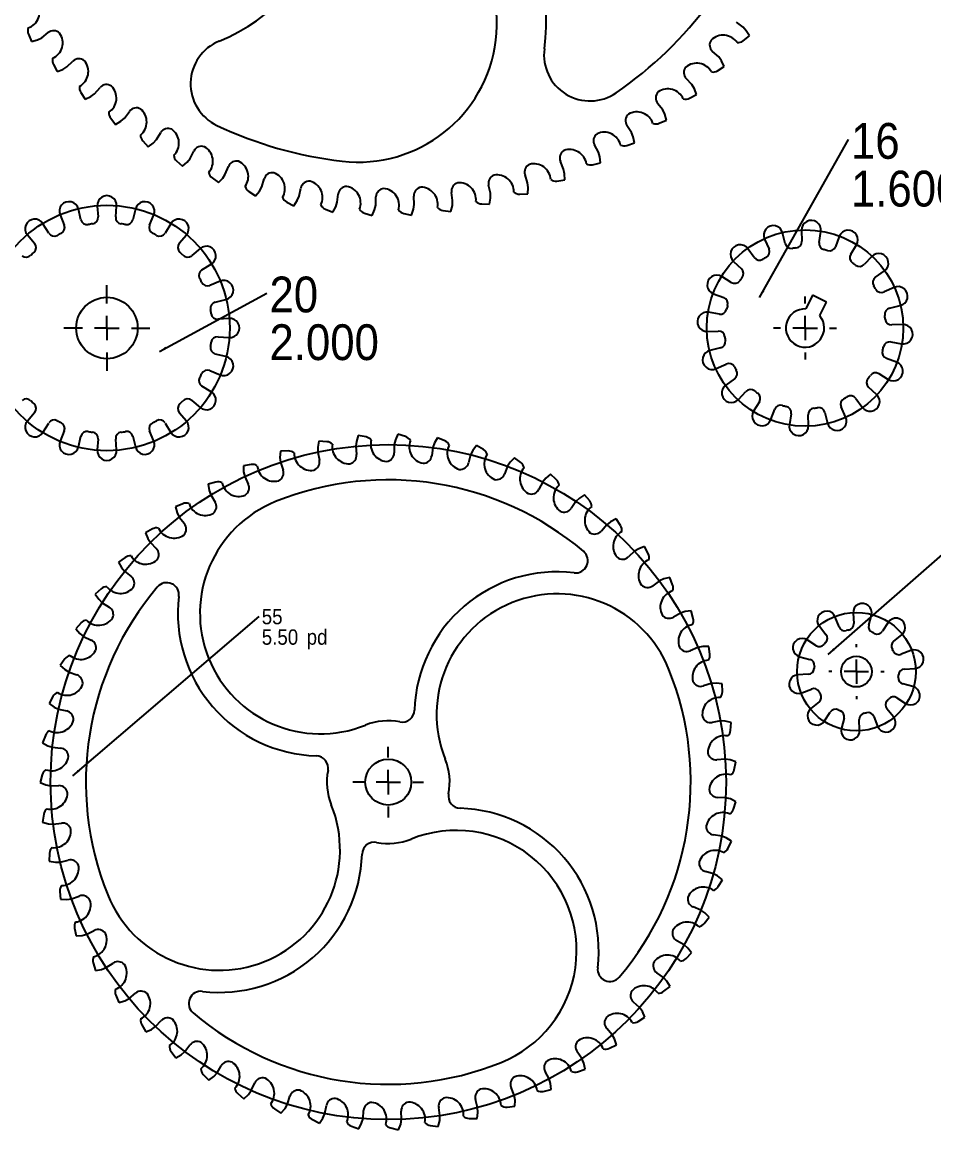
# Model space of a CAD drawing. Extents: x 5.6 to 41.9, y 2.5 to 31.5.
# Drawn here: x 15.82 to 23.24, y 13.52 to 22.54 of the extents above; entities that cross this region are included whole.
import ezdxf

# ---------------------------------------------------------------- set-up
doc = ezdxf.new("R2010")
doc.units = 0
doc.header["$MEASUREMENT"] = 0
doc.layers.get('0').update_dxf_attribs({"linetype": 'CONTINUOUS'})
doc.styles.add('SLDTEXTSTYLE0', font='GOTHIC.TTF', dxfattribs={"width": 0.913})
doc.styles.get("Standard").update_dxf_attribs({"font": 'GOTHIC.TTF'})
doc.dimstyles.new('SLDDIMSTYLE2', dxfattribs={"dimtxt": 0.1875, "dimasz": 0.0625, "dimexe": 0, "dimexo": 0.0625, "dimgap": 0.046875, "dimtad": 0, "dimtih": 1, "dimtoh": 1, "dimdec": 0, "dimzin": 0, "dimtxsty": 'STANDARD', "dimblk1": 'DOT', "dimblk2": 'DOT', "dimsah": 1, "dimcen": 0.09, "dimazin": 3, "dimtfac": 1, "dimtdec": 0, "dimtofl": 0, "dimtmove": 0, "dimatfit": 3, "dimtolj": 1, "dimtzin": 0})

# ---------------------------------------------------------------- blocks, each defined once
blk = doc.blocks.new('NOTE3')
at = {"color": 7, "linetype": 'CONTINUOUS'}
blk.add_line((0, 0), (0, 0), dxfattribs=at)
at = {"color": 7, "char_height": 0.125, "attachment_point": 1, "style": 'SLDTEXTSTYLE0'}
for s, insert in [('{\\fCentury Gothic|b0|i0;55}', (0.0202, 0.0629)), ('{\\fCentury Gothic|b0|i0;5.50}', (0.0202, -0.1038)), ('{\\fCentury Gothic|b0|i0; pd}', (0.3434, -0.1038))]:
    blk.add_mtext(s, dxfattribs=dict(at, insert=insert))
blk = doc.blocks.new('NOTE9')
at = {"color": 7, "linetype": 'CONTINUOUS'}
blk.add_line((0, 0), (0, 0), dxfattribs=at)
at = {"color": 7, "char_height": 0.291667, "attachment_point": 1, "style": 'SLDTEXTSTYLE0'}
for s, insert in [('{\\fCentury Gothic|b0|i0;20}', (0.0202, 0.1351)), ('{\\fCentury Gothic|b0|i0;2.000}', (0.0202, -0.2538))]:
    blk.add_mtext(s, dxfattribs=dict(at, insert=insert))
blk = doc.blocks.new('NOTE12')
at = {"color": 7, "linetype": 'CONTINUOUS'}
blk.add_line((0, 0), (0, 0), dxfattribs=at)
at = {"color": 7, "char_height": 0.291667, "attachment_point": 1, "style": 'SLDTEXTSTYLE0'}
for s, insert in [('{\\fCentury Gothic|b0|i0;16}', (0.0202, 0.1352)), ('{\\fCentury Gothic|b0|i0;1.600}', (0.0202, -0.2537))]:
    blk.add_mtext(s, dxfattribs=dict(at, insert=insert))
blk = doc.blocks.new('SW_CENTERMARK1')
at = {"color": 7, "linetype": 'CONTINUOUS'}
for p, q in [((18.8022, 16.5497), (18.8022, 16.6372)), ((18.8022, 16.3497), (18.8022, 16.4497)), ((18.6022, 16.3497), (18.5147, 16.3497)), ((18.8022, 16.3497), (18.7022, 16.3497)), ((18.8022, 16.3497), (18.8022, 16.2497)), ((18.8022, 16.3497), (18.9022, 16.3497)), ((19.0022, 16.3497), (19.0897, 16.3497)), ((18.8022, 16.1497), (18.8022, 16.0622))]:
    blk.add_line(p, q, dxfattribs=at)
blk = doc.blocks.new('SW_CENTERMARK8')
at = {"color": 7, "linetype": 'CONTINUOUS'}
for p, q in [((16.511, 20.2497), (16.511, 20.3997)), ((16.511, 20.0497), (16.511, 20.1497)), ((16.311, 20.0497), (16.161, 20.0497)), ((16.511, 20.0497), (16.411, 20.0497)), ((16.511, 20.0497), (16.511, 19.9497)), ((16.511, 20.0497), (16.611, 20.0497)), ((16.711, 20.0497), (16.861, 20.0497)), ((16.511, 19.8497), (16.511, 19.6997))]:
    blk.add_line(p, q, dxfattribs=at)
blk = doc.blocks.new('SW_CENTERMARK9')
at = {"color": 7, "linetype": 'CONTINUOUS'}
for p, q in [((22.1958, 20.2497), (22.1958, 20.3057)), ((22.1958, 20.0497), (22.1958, 20.1497)), ((21.9958, 20.0497), (21.9398, 20.0497)), ((22.1958, 20.0497), (22.0958, 20.0497)), ((22.1958, 20.0497), (22.1958, 19.9497)), ((22.1958, 20.0497), (22.2958, 20.0497)), ((22.3958, 20.0497), (22.4518, 20.0497)), ((22.1958, 19.8497), (22.1958, 19.7937))]:
    blk.add_line(p, q, dxfattribs=at)
blk = doc.blocks.new('SW_CENTERMARK11')
at = {"color": 7, "linetype": 'CONTINUOUS'}
for p, q in [((22.6137, 17.4497), (22.6137, 17.4747)), ((22.6137, 17.2497), (22.6137, 17.3497)), ((22.4137, 17.2497), (22.3887, 17.2497)), ((22.6137, 17.2497), (22.5137, 17.2497)), ((22.6137, 17.2497), (22.6137, 17.1497)), ((22.6137, 17.2497), (22.7137, 17.2497)), ((22.8137, 17.2497), (22.8387, 17.2497)), ((22.6137, 17.0497), (22.6137, 17.0247))]:
    blk.add_line(p, q, dxfattribs=at)

msp = doc.modelspace()

# ---------------------------------------------------------------- linework, layer by layer
at = {"color": 7, "linetype": 'CONTINUOUS'}
for p, q in [((21.6912, 22.5017), (21.6371, 22.5419)), ((15.8712, 22.4435), (15.8963, 22.3839)), ((15.9797, 22.4151), (16.0326, 22.457)), ((21.6918, 22.3896), (21.7429, 22.4292)), ((21.493, 22.2581), (21.4426, 22.3029)), ((16.1852, 22.1776), (16.2342, 22.2239)), ((16.0747, 22.1965), (16.1049, 22.1393)), ((21.4838, 22.1463), (21.5382, 22.1814)), ((21.2743, 22.0327), (21.228, 22.0817)), ((16.2989, 21.9681), (16.3339, 21.9137)), ((16.4106, 21.9589), (16.4554, 22.0094)), ((21.2555, 21.9221), (21.3126, 21.9523)), ((21.0368, 21.8272), (20.9949, 21.8801)), ((16.5421, 21.7601), (16.5818, 21.709)), ((16.6542, 21.7607), (16.6945, 21.8149)), ((20.7823, 21.6431), (20.7452, 21.6995)), ((21.0084, 21.7187), (21.068, 21.7438)), ((16.8025, 21.5741), (16.8465, 21.5267)), ((16.9142, 21.5845), (16.9496, 21.6419)), ((17.1885, 21.4316), (17.2188, 21.4919)), ((20.5127, 21.482), (20.4807, 21.5414)), ((20.7446, 21.5376), (20.8061, 21.5574)), ((17.0782, 21.4115), (17.1261, 21.3681)), ((20.2301, 21.345), (20.2034, 21.4069)), ((20.4659, 21.3801), (20.529, 21.3945)), ((17.4751, 21.3032), (17.5, 21.3659)), ((17.367, 21.2736), (17.4185, 21.2345)), ((17.7719, 21.2003), (17.7912, 21.2649)), ((19.6346, 21.1472), (19.619, 21.2129)), ((19.9367, 21.2331), (19.9154, 21.2971)), ((20.1746, 21.2476), (20.2387, 21.2564)), ((17.6667, 21.1613), (17.7214, 21.1269)), ((18.0764, 21.1236), (18.09, 21.1897)), ((18.3865, 21.0738), (18.3943, 21.1408)), ((19.0138, 21.0559), (19.0098, 21.1233)), ((19.3262, 21.088), (19.3164, 21.1548)), ((19.8729, 21.1409), (19.9375, 21.1441)), ((16.4327, 21.0435), (16.4397, 20.9546)), ((16.5823, 20.9546), (16.5893, 21.0435)), ((17.9751, 21.0757), (18.0326, 21.0461)), ((18.6997, 21.0511), (18.7017, 21.1186)), ((19.563, 21.0609), (19.6276, 21.0585)), ((16.1294, 20.9707), (16.1636, 20.8882)), ((16.2992, 20.9323), (16.2784, 21.0191)), ((16.7436, 21.0191), (16.7228, 20.9323)), ((16.8584, 20.8882), (16.8926, 20.9707)), ((18.2897, 21.0172), (18.3496, 20.9928)), ((18.6082, 20.9863), (18.67, 20.9672)), ((18.9283, 20.9833), (18.9915, 20.9697)), ((19.2473, 21.0083), (19.3115, 21.0002)), ((16.0368, 20.8236), (15.9902, 20.8997)), ((17.0318, 20.8997), (16.9852, 20.8236)), ((15.8635, 20.8077), (15.9215, 20.7398)), ((17.1005, 20.7398), (17.1585, 20.8077)), ((21.8653, 20.774), (21.9022, 20.6931)), ((22.0336, 20.7381), (22.0132, 20.8246)), ((22.1676, 20.8453), (22.1708, 20.7565)), ((22.3094, 20.7478), (22.3236, 20.8355)), ((22.4742, 20.7956), (22.4432, 20.7123)), ((17.269, 20.6972), (17.2012, 20.6392)), ((21.7825, 20.6236), (21.7306, 20.6957)), ((22.5679, 20.6512), (22.6146, 20.7268)), ((21.6133, 20.5923), (21.6783, 20.5317)), ((22.7385, 20.6322), (22.6779, 20.5672)), ((17.285, 20.5239), (17.361, 20.5705)), ((22.7697, 20.463), (22.8419, 20.515)), ((17.432, 20.4313), (17.3496, 20.3971)), ((21.5943, 20.4217), (21.5188, 20.4685)), ((21.45, 20.3281), (21.5332, 20.297)), ((22.2569, 20.3164), (22.2026, 20.2055)), ((22.3692, 20.2614), (22.2569, 20.3164)), ((22.9201, 20.3802), (22.8393, 20.3433)), ((17.3936, 20.2615), (17.4804, 20.2823)), ((22.3149, 20.1505), (22.3692, 20.2614)), ((22.8842, 20.2119), (22.9707, 20.2323)), ((17.5048, 20.128), (17.4159, 20.121)), ((21.4978, 20.1632), (21.41, 20.1775)), ((22.9915, 20.0779), (22.9027, 20.0748)), ((17.4159, 19.9784), (17.5048, 19.9714)), ((21.4002, 20.0215), (21.489, 20.0246)), ((21.5075, 19.8874), (21.4209, 19.867)), ((22.8939, 19.9362), (22.9817, 19.9219)), ((17.4804, 19.817), (17.3936, 19.8379)), ((22.9417, 19.7713), (22.8584, 19.8024)), ((17.3496, 19.7023), (17.432, 19.6681)), ((21.4716, 19.7191), (21.5524, 19.756)), ((22.7973, 19.6777), (22.8729, 19.6309)), ((21.622, 19.6363), (21.5498, 19.5844)), ((17.361, 19.5289), (17.285, 19.5755)), ((21.6532, 19.4671), (21.7138, 19.5322)), ((22.7784, 19.507), (22.7134, 19.5676)), ((17.2012, 19.4601), (17.269, 19.4022)), ((21.8238, 19.4482), (21.7771, 19.3726)), ((22.5264, 19.3254), (22.4895, 19.4063)), ((22.6092, 19.4758), (22.6611, 19.4037)), ((15.9215, 19.3595), (15.8635, 19.2917)), ((17.1585, 19.2917), (17.1005, 19.3595)), ((21.9174, 19.3038), (21.9485, 19.3871)), ((22.0823, 19.3516), (22.0681, 19.2639)), ((22.2241, 19.254), (22.2209, 19.3429)), ((22.3581, 19.3613), (22.3785, 19.2748)), ((15.9902, 19.1996), (16.0368, 19.2757)), ((16.9852, 19.2757), (17.0318, 19.1996)), ((16.1636, 19.2111), (16.1294, 19.1287)), ((16.2784, 19.0803), (16.2992, 19.1671)), ((16.4397, 19.1448), (16.4327, 19.0559)), ((16.5893, 19.0559), (16.5823, 19.1448)), ((16.7228, 19.1671), (16.7436, 19.0803)), ((16.8926, 19.1287), (16.8584, 19.2111)), ((18.6207, 19.1623), (18.5574, 19.1739)), ((18.9425, 19.1647), (18.881, 19.1834)), ((19.2625, 19.1304), (19.2035, 19.156)), ((17.9884, 19.0481), (17.9241, 19.0451)), ((18.3013, 19.1233), (18.2371, 19.1276)), ((18.5375, 19.0869), (18.5441, 19.0195)), ((18.8513, 19.0992), (18.8501, 19.0316)), ((19.1644, 19.0757), (19.1555, 19.0086)), ((19.5764, 19.0598), (19.5207, 19.0919)), ((17.9244, 18.9558), (17.9461, 18.8917)), ((18.2272, 19.0389), (18.2414, 18.9727)), ((19.4728, 19.0167), (19.4563, 18.951)), ((19.8803, 18.9539), (19.8287, 18.9922)), ((17.6861, 18.9378), (17.6226, 18.9274)), ((19.7724, 18.9229), (19.7485, 18.8595)), ((17.3983, 18.7937), (17.3364, 18.7761)), ((17.6331, 18.8388), (17.6619, 18.7775)), ((20.0594, 18.7955), (20.0285, 18.7353)), ((20.1702, 18.814), (20.1232, 18.8579)), ((17.357, 18.6893), (17.3925, 18.6317)), ((20.4422, 18.642), (20.4005, 18.691)), ((17.1289, 18.6177), (17.0694, 18.5932)), ((20.33, 18.6362), (20.2924, 18.58)), ((17.0997, 18.5093), (17.1416, 18.4561)), ((20.5807, 18.4472), (20.5369, 18.3956)), ((20.6928, 18.4401), (20.657, 18.4936)), ((16.8812, 18.4122), (16.8249, 18.3811)), ((16.8646, 18.3011), (16.9123, 18.2531)), ((20.9187, 18.211), (20.8893, 18.2682)), ((16.6587, 18.1798), (16.6063, 18.1424)), ((20.8082, 18.2308), (20.7588, 18.1845)), ((16.6548, 18.0675), (16.7077, 18.0253)), ((21.0096, 17.9898), (20.9552, 17.9495)), ((21.1171, 17.9576), (21.0943, 18.0178)), ((16.464, 17.9235), (16.4162, 17.8804)), ((16.473, 17.8116), (16.5303, 17.7756)), ((21.1821, 17.7275), (21.1236, 17.6936)), ((21.2853, 17.6832), (21.2695, 17.7456)), ((22.4724, 17.6152), (22.4418, 17.6944)), ((22.587, 17.7257), (22.5918, 17.6409)), ((22.7142, 17.6284), (22.736, 17.7105)), ((16.2999, 17.6467), (16.2573, 17.5985)), ((22.3123, 17.6191), (22.366, 17.5533)), ((22.8719, 17.6505), (22.8259, 17.5791)), ((16.3215, 17.5365), (16.3826, 17.5073)), ((22.9176, 17.497), (22.9835, 17.5506)), ((21.3237, 17.4473), (21.2616, 17.4203)), ((21.4211, 17.3915), (21.4126, 17.4552)), ((22.2846, 17.4623), (22.2132, 17.5084)), ((23.0582, 17.4221), (22.979, 17.3914)), ((16.1683, 17.353), (16.1315, 17.3002)), ((22.1527, 17.3714), (22.2348, 17.3497)), ((16.2024, 17.246), (16.2664, 17.2239)), ((23.0049, 17.2711), (23.0897, 17.2757)), ((21.4324, 17.1527), (21.3676, 17.1329)), ((21.5228, 17.0862), (21.5216, 17.1505)), ((22.2224, 17.2283), (22.1376, 17.2237)), ((23.0746, 17.1279), (22.9925, 17.1496)), ((22.1692, 17.0772), (22.2484, 17.108)), ((16.0711, 17.0462), (16.0406, 16.9896)), ((22.3097, 17.0024), (22.2438, 16.9488)), ((22.9428, 17.037), (23.0141, 16.9909)), ((16.1172, 16.9438), (16.1833, 16.9292)), ((22.3554, 16.8489), (22.4014, 16.9203)), ((22.7549, 16.8842), (22.7855, 16.805)), ((22.915, 16.8802), (22.8613, 16.9461)), ((21.5068, 16.8476), (21.4402, 16.8354)), ((21.589, 16.7712), (21.5952, 16.8353)), ((22.5131, 16.871), (22.4913, 16.7889)), ((22.6403, 16.7737), (22.6356, 16.8585)), ((16.0095, 16.7303), (15.9856, 16.6706)), ((16.067, 16.6339), (16.1343, 16.6269)), ((21.5459, 16.5361), (21.4784, 16.5315)), ((21.6189, 16.4508), (21.6323, 16.5137)), ((15.9843, 16.4095), (15.9674, 16.3475)), ((16.0524, 16.3202), (16.1201, 16.3209)), ((21.5493, 16.2221), (21.4817, 16.2253)), ((21.6121, 16.1291), (21.6326, 16.1901)), ((15.9959, 16.0879), (15.9861, 16.0243)), ((16.0737, 16.0069), (16.1408, 16.0154)), ((21.5168, 15.9098), (21.45, 15.9206)), ((21.5686, 15.8102), (21.5959, 15.8685)), ((16.044, 15.7697), (16.0416, 15.7054)), ((16.1305, 15.6981), (16.1963, 15.7142)), ((21.449, 15.6032), (21.3838, 15.6216)), ((21.4891, 15.4984), (21.5228, 15.5532)), ((16.1281, 15.4591), (16.133, 15.395)), ((16.2222, 15.3978), (16.2857, 15.4213)), ((21.3466, 15.3064), (21.284, 15.3321)), ((21.3746, 15.1977), (21.4143, 15.2482)), ((16.2471, 15.1601), (16.2592, 15.0969)), ((16.3475, 15.1099), (16.408, 15.1405)), ((21.2111, 15.0232), (21.1518, 15.0558)), ((21.2265, 14.9119), (21.2717, 14.9576)), ((16.3993, 14.8766), (16.4186, 14.8152)), ((16.5049, 14.8382), (16.5614, 14.8754)), ((21.0442, 14.7572), (20.989, 14.7964)), ((16.6921, 14.5862), (16.7441, 14.6296)), ((21.0468, 14.645), (21.097, 14.6852)), ((16.5829, 14.6122), (16.6091, 14.5535)), ((20.8481, 14.512), (20.7977, 14.5573)), ((16.7954, 14.3706), (16.8281, 14.3152)), ((16.9069, 14.3571), (16.9536, 14.4062)), ((20.8378, 14.4002), (20.8923, 14.4345)), ((20.6253, 14.2908), (20.5804, 14.3415)), ((17.1464, 14.1541), (17.1871, 14.2081)), ((20.6023, 14.1809), (20.6603, 14.2087)), ((17.0341, 14.1547), (17.0729, 14.1034)), ((20.3787, 14.0964), (20.3399, 14.1519)), ((17.4075, 13.9796), (17.4418, 14.038)), ((20.1116, 13.9314), (20.0793, 13.9909)), ((20.3434, 13.9898), (20.4042, 14.0109)), ((17.2958, 13.9675), (17.3402, 13.9209)), ((17.5772, 13.8113), (17.6266, 13.7701)), ((17.6867, 13.8361), (17.7142, 13.898)), ((19.8274, 13.7979), (19.8021, 13.8607)), ((20.0643, 13.8295), (20.1271, 13.8435)), ((17.9805, 13.7253), (18.0007, 13.7899)), ((19.5298, 13.6977), (19.5119, 13.763)), ((17.8746, 13.6882), (17.9283, 13.6529)), ((18.285, 13.6488), (18.2978, 13.7152)), ((18.5963, 13.6074), (18.6014, 13.6749)), ((18.9102, 13.6018), (18.9076, 13.6694)), ((19.2228, 13.632), (19.2124, 13.6989)), ((19.7688, 13.7021), (19.8328, 13.7088)), ((18.184, 13.5998), (18.2414, 13.5709)), ((18.5015, 13.5473), (18.5619, 13.5251)), ((19.144, 13.552), (19.2079, 13.544)), ((19.4607, 13.6092), (19.525, 13.6086)), ((18.8229, 13.5312), (18.8854, 13.5161))]:
    msp.add_line(p, q, dxfattribs=at)
at = {"color": 7, "linetype": 'CONTINUOUS', "flags": 128}
for points in [[(21.7429, 22.4292), (21.7172, 22.4723), (21.6912, 22.5017)], [(15.8963, 22.3839), (15.9446, 22.3976), (15.9797, 22.4151)], [(21.5382, 22.1814), (21.5164, 22.2265), (21.493, 22.2581)], [(16.1049, 22.1393), (16.1517, 22.1571), (16.1852, 22.1776)], [(21.3126, 21.9523), (21.2949, 21.9992), (21.2743, 22.0327)], [(16.3339, 21.9137), (16.379, 21.9355), (16.4106, 21.9589)], [(16.5818, 21.709), (16.6248, 21.7347), (16.6542, 21.7607)], [(21.068, 21.7438), (21.0544, 21.792), (21.0368, 21.8272)], [(16.8465, 21.5267), (16.8872, 21.556), (16.9142, 21.5845)], [(20.8061, 21.5574), (20.7967, 21.6066), (20.7823, 21.6431)], [(20.529, 21.3945), (20.5239, 21.4443), (20.5127, 21.482)], [(17.1261, 21.3681), (17.1641, 21.4009), (17.1885, 21.4316)], [(17.4185, 21.2345), (17.4535, 21.2704), (17.4751, 21.3032)], [(20.2387, 21.2564), (20.238, 21.3065), (20.2301, 21.345)], [(19.9375, 21.1441), (19.9412, 21.1941), (19.9367, 21.2331)], [(17.7214, 21.1269), (17.7531, 21.1657), (17.7719, 21.2003)], [(18.0326, 21.0461), (18.0608, 21.0876), (18.0764, 21.1236)], [(19.6276, 21.0585), (19.6356, 21.108), (19.6346, 21.1472)], [(18.3496, 20.9928), (18.374, 21.0365), (18.3865, 21.0738)], [(18.67, 20.9672), (18.6906, 21.0129), (18.6997, 21.0511)], [(18.9915, 20.9697), (19.008, 21.017), (19.0138, 21.0559)], [(19.3115, 21.0002), (19.3238, 21.0488), (19.3262, 21.088)], [(18.5574, 19.1739), (18.5421, 19.1261), (18.5375, 19.0869)], [(18.881, 19.1834), (18.8602, 19.1376), (18.8513, 19.0992)], [(19.2035, 19.156), (19.1777, 19.1129), (19.1644, 19.0757)], [(17.9241, 19.0451), (17.92, 18.995), (17.9244, 18.9558)], [(18.2371, 19.1276), (18.2273, 19.0783), (18.2272, 19.0389)], [(19.5207, 19.0919), (19.4902, 19.0521), (19.4728, 19.0167)], [(19.8287, 18.9922), (19.7938, 18.956), (19.7724, 18.9229)], [(17.6226, 18.9274), (17.6242, 18.8772), (17.6331, 18.8388)], [(17.3364, 18.7761), (17.3437, 18.7264), (17.357, 18.6893)], [(20.1232, 18.8579), (20.0844, 18.826), (20.0594, 18.7955)], [(20.4005, 18.691), (20.3583, 18.6637), (20.33, 18.6362)], [(17.0694, 18.5932), (17.0823, 18.5447), (17.0997, 18.5093)], [(20.657, 18.4936), (20.6119, 18.4712), (20.5807, 18.4472)], [(16.8249, 18.3811), (16.8433, 18.3343), (16.8646, 18.3011)], [(20.8893, 18.2682), (20.842, 18.2511), (20.8082, 18.2308)], [(16.6063, 18.1424), (16.6299, 18.0981), (16.6548, 18.0675)], [(21.0943, 18.0178), (21.0454, 18.0062), (21.0096, 17.9898)], [(16.4162, 17.8804), (16.4447, 17.8391), (16.473, 17.8116)], [(21.2695, 17.7456), (21.2197, 17.7397), (21.1821, 17.7275)], [(16.2573, 17.5985), (16.2903, 17.5606), (16.3215, 17.5365)], [(21.4126, 17.4552), (21.3623, 17.4551), (21.3237, 17.4473)], [(16.1315, 17.3002), (16.1686, 17.2664), (16.2024, 17.246)], [(21.5216, 17.1505), (21.4717, 17.156), (21.4324, 17.1527)], [(16.0406, 16.9896), (16.0813, 16.9602), (16.1172, 16.9438)], [(21.5952, 16.8353), (21.5462, 16.8465), (21.5068, 16.8476)], [(15.9856, 16.6706), (16.0295, 16.6461), (16.067, 16.6339)], [(21.6323, 16.5137), (21.5849, 16.5305), (21.5459, 16.5361)], [(15.9674, 16.3475), (16.0137, 16.3281), (16.0524, 16.3202)], [(21.6326, 16.1901), (21.5874, 16.2121), (21.5493, 16.2221)], [(15.9861, 16.0243), (16.0344, 16.0103), (16.0737, 16.0069)], [(21.5959, 15.8685), (21.5536, 15.8955), (21.5168, 15.9098)], [(16.0416, 15.7054), (16.0911, 15.697), (16.1305, 15.6981)], [(21.5228, 15.5532), (21.4839, 15.5848), (21.449, 15.6032)], [(16.133, 15.395), (16.1832, 15.3922), (16.2222, 15.3978)], [(21.4143, 15.2482), (21.3792, 15.2841), (21.3466, 15.3064)], [(16.2592, 15.0969), (16.3094, 15.0999), (16.3475, 15.1099)], [(21.2717, 14.9576), (21.2409, 14.9973), (21.2111, 15.0232)], [(16.4186, 14.8152), (16.4681, 14.8239), (16.5049, 14.8382)], [(21.097, 14.6852), (21.0709, 14.7282), (21.0442, 14.7572)], [(16.6091, 14.5535), (16.6572, 14.5678), (16.6921, 14.5862)], [(20.8923, 14.4345), (20.8712, 14.4801), (20.8481, 14.512)], [(16.8281, 14.3152), (16.8743, 14.3349), (16.9069, 14.3571)], [(20.6603, 14.2087), (20.6446, 14.2565), (20.6253, 14.2908)], [(17.0729, 14.1034), (17.1166, 14.1283), (17.1464, 14.1541)], [(20.4042, 14.0109), (20.394, 14.0601), (20.3787, 14.0964)], [(17.3402, 13.9209), (17.3808, 13.9506), (17.4075, 13.9796)], [(20.1271, 13.8435), (20.1227, 13.8936), (20.1116, 13.9314)], [(17.6266, 13.7701), (17.6635, 13.8042), (17.6867, 13.8361)], [(17.9283, 13.6529), (17.9611, 13.691), (17.9805, 13.7253)], [(19.8328, 13.7088), (19.8341, 13.759), (19.8274, 13.7979)], [(18.2414, 13.5709), (18.2697, 13.6124), (18.285, 13.6488)], [(19.2079, 13.544), (19.2205, 13.5927), (19.2228, 13.632)], [(19.525, 13.6086), (19.532, 13.6583), (19.5298, 13.6977)], [(18.5619, 13.5251), (18.5852, 13.5696), (18.5963, 13.6074)], [(18.8854, 13.5161), (18.9035, 13.563), (18.9102, 13.6018)]]:
    msp.add_lwpolyline(points, dxfattribs=at)
at = {"color": 7, "linetype": 'CONTINUOUS'}
for centre, radius in [((16.511, 20.0497), 1), ((22.1958, 20.0497), 0.8), ((16.511, 20.0497), 0.25), ((18.8022, 16.3497), 2.75), ((22.6137, 17.2497), 0.4828), ((22.6137, 17.2497), 0.125), ((18.8022, 16.3497), 0.1875)]:
    msp.add_circle(centre, radius, dxfattribs=at)
for centre, radius, start, end in [((18.5561, 22.5327), 1.1313, 263.36851, 82.60998), ((18.5561, 22.5327), 1.5313, 352.22798, 44.04277), ((16.8458, 23.8043), 1.5313, 292.22798, 344.04277), ((15.8257, 22.6248), 0.1374, 288.71581, 30.00497), ((18.8022, 24.6497), 3.2626, 304.67138, 323.36851), ((15.9364, 22.471), 0.0707, 160.42377, 202.84226), ((16.0765, 22.4016), 0.0707, 45.45794, 128.36851), ((16.0135, 22.3731), 0.1374, 293.71581, 35.00497), ((17.5669, 22.0397), 0.375, 112.22798, 244.67138), ((21.4895, 22.3557), 0.0707, 145.45794, 228.36851), ((21.5285, 22.2986), 0.1374, 33.71581, 135.00497), ((21.6485, 22.4454), 0.0707, 265.42377, 307.84226), ((20.4449, 22.2749), 0.375, 172.22798, 304.67138), ((16.1372, 22.2295), 0.0707, 165.42377, 207.84226), ((16.2828, 22.1726), 0.0707, 50.45794, 133.36851), ((16.2225, 22.1387), 0.1374, 298.71581, 40.00497), ((21.3132, 22.07), 0.1374, 28.71581, 130.00497), ((21.2794, 22.1302), 0.0707, 140.45794, 223.36851), ((21.4455, 22.2057), 0.0707, 260.42377, 302.84226), ((16.5083, 21.9624), 0.0707, 55.45794, 138.36851), ((16.3582, 22.0064), 0.0707, 170.42377, 212.84226), ((16.4512, 21.9234), 0.1374, 303.71581, 45.00497), ((21.0504, 21.9239), 0.0707, 135.45794, 218.36851), ((21.0788, 21.8609), 0.1374, 23.71581, 125.00497), ((16.7512, 21.7727), 0.0707, 60.45794, 143.36851), ((21.2224, 21.9846), 0.0707, 255.42377, 297.84226), ((16.5979, 21.8035), 0.0707, 175.42377, 217.84226), ((16.6977, 21.7289), 0.1374, 308.71581, 50.00497), ((20.8042, 21.7384), 0.0707, 130.45794, 213.36851), ((20.8271, 21.6731), 0.1374, 18.71581, 120.00497), ((17.0098, 21.6049), 0.0707, 65.45794, 148.36851), ((16.9603, 21.5566), 0.1374, 313.71581, 55.00497), ((18.8022, 24.6497), 3.2626, 244.67138, 263.36851), ((20.981, 21.7838), 0.0707, 250.42377, 292.84226), ((16.8544, 21.6222), 0.0707, 180.42377, 222.84226), ((20.5429, 21.575), 0.0707, 125.45794, 208.36851), ((20.56, 21.508), 0.1374, 13.71581, 115.00497), ((17.282, 21.4602), 0.0707, 70.45794, 153.36851), ((17.2369, 21.4078), 0.1374, 318.71581, 60.00497), ((20.2683, 21.435), 0.0707, 120.45794, 203.36851), ((20.2795, 21.3667), 0.1374, 8.71581, 110.00497), ((20.7229, 21.6048), 0.0707, 245.42377, 287.84226), ((17.1257, 21.4639), 0.0707, 185.42377, 227.84226), ((17.5657, 21.3399), 0.0707, 75.45794, 158.36851), ((17.5254, 21.2837), 0.1374, 323.71581, 65.00497), ((17.4097, 21.3299), 0.0707, 190.42377, 232.84226), ((17.8589, 21.2447), 0.0707, 80.45794, 163.36851), ((17.8236, 21.1852), 0.1374, 328.71581, 70.00497), ((19.9825, 21.3194), 0.0707, 115.45794, 198.36851), ((19.9877, 21.2505), 0.1374, 3.71581, 105.00497), ((20.4502, 21.449), 0.0707, 240.42377, 282.84226), ((18.1592, 21.1754), 0.0707, 85.45794, 168.36851), ((18.1293, 21.1131), 0.1374, 333.71581, 75.00497), ((19.3863, 21.1651), 0.0707, 105.45794, 188.36851), ((19.3794, 21.0963), 0.1374, 353.71581, 95.00497), ((19.6878, 21.2292), 0.0707, 110.45794, 193.36851), ((19.6869, 21.1601), 0.1374, 358.71581, 100.00497), ((20.165, 21.3176), 0.0707, 235.42377, 277.84226), ((16.511, 21.0497), 0.0785, 355.49536, 184.50464), ((17.7043, 21.2212), 0.0707, 195.42377, 237.84226), ((18.4645, 21.1326), 0.0707, 90.45794, 173.36851), ((18.4401, 21.0679), 0.1374, 338.71581, 80.00497), ((18.7723, 21.1166), 0.0707, 95.45794, 178.36851), ((18.7536, 21.05), 0.1374, 343.71581, 85.00497), ((19.0804, 21.1274), 0.0707, 100.45794, 183.36851), ((19.0675, 21.0595), 0.1374, 348.71581, 90.00497), ((19.8694, 21.2115), 0.0707, 230.42377, 272.84226), ((16.202, 21.0007), 0.0785, 13.49536, 202.50464), ((16.82, 21.0007), 0.0785, 337.49536, 166.50464), ((18.0073, 21.1385), 0.0707, 200.42377, 242.84226), ((18.3164, 21.0826), 0.0707, 205.42377, 247.84226), ((19.2561, 21.0784), 0.0707, 220.42377, 262.84226), ((19.5657, 21.1316), 0.0707, 225.42377, 267.84226), ((16.3875, 20.9504), 0.0524, 277.80611, 4.50464), ((16.6345, 20.9504), 0.0524, 175.49536, 262.19389), ((18.6291, 21.0539), 0.0707, 210.42377, 252.84226), ((18.9432, 21.0524), 0.0707, 215.42377, 257.84226), ((15.9232, 20.8587), 0.0785, 31.49536, 220.50464), ((16.1152, 20.8682), 0.0524, 295.80611, 22.50464), ((16.3501, 20.9445), 0.0524, 193.49536, 280.19389), ((16.511, 20.0497), 0.8568, 97.80611, 100.19389), ((16.511, 20.0497), 0.8568, 79.80611, 82.19389), ((16.6719, 20.9445), 0.0524, 259.80611, 346.50464), ((16.9068, 20.8682), 0.0524, 157.49536, 244.19389), ((17.0988, 20.8587), 0.0785, 319.49536, 148.50464), ((21.9367, 20.8066), 0.0785, 13.26321, 204.53135), ((22.2461, 20.8481), 0.0785, 350.76321, 182.03135), ((16.0814, 20.851), 0.0524, 211.49536, 298.19389), ((16.511, 20.0497), 0.8568, 115.80611, 118.19389), ((16.511, 20.0497), 0.8568, 61.80611, 64.19389), ((16.9405, 20.851), 0.0524, 241.80611, 328.50464), ((22.5478, 20.7681), 0.0785, 328.26321, 159.53135), ((15.8816, 20.7058), 0.0524, 313.80611, 40.50464), ((17.1404, 20.7058), 0.0524, 139.49536, 226.19389), ((17.32, 20.6375), 0.0785, 301.49536, 130.50464), ((21.6668, 20.6498), 0.0785, 35.76321, 227.03135), ((21.8546, 20.6714), 0.0524, 298.76539, 24.53135), ((22.0845, 20.7501), 0.0524, 193.26321, 279.02917), ((22.1958, 20.0497), 0.6568, 96.26539, 99.02917), ((22.1184, 20.7546), 0.0524, 276.26539, 2.03135), ((22.3611, 20.7394), 0.0524, 170.76321, 256.52917), ((22.1958, 20.0497), 0.6568, 73.76539, 76.52917), ((22.3941, 20.7306), 0.0524, 253.76539, 339.53135), ((15.8548, 20.679), 0.0524, 229.49536, 316.19389), ((16.511, 20.0497), 0.8568, 133.80611, 136.19389), ((16.511, 20.0497), 0.8568, 43.80611, 46.19389), ((17.1671, 20.679), 0.0524, 223.80611, 310.50464), ((21.825, 20.6542), 0.0524, 215.76321, 301.52917), ((22.1958, 20.0497), 0.6568, 118.76539, 121.52917), ((22.6124, 20.6236), 0.0524, 148.26321, 234.02917), ((22.1958, 20.0497), 0.6568, 51.26539, 54.02917), ((22.796, 20.5787), 0.0785, 305.76321, 137.03135), ((17.3123, 20.4792), 0.0524, 121.49536, 208.19389), ((21.6426, 20.4934), 0.0524, 321.26539, 47.03135), ((22.6396, 20.6029), 0.0524, 231.26539, 317.03135), ((16.511, 20.0497), 0.8568, 25.80611, 28.19389), ((17.3295, 20.4455), 0.0524, 205.80611, 292.50464), ((17.4621, 20.3587), 0.0785, 283.49536, 112.50464), ((21.4774, 20.4017), 0.0785, 58.26321, 249.53135), ((21.6219, 20.4662), 0.0524, 238.26321, 324.02917), ((22.1958, 20.0497), 0.6568, 141.26539, 144.02917), ((22.8003, 20.4205), 0.0524, 125.76321, 211.52917), ((22.1958, 20.0497), 0.6568, 28.76539, 31.52917), ((22.8175, 20.391), 0.0524, 208.76539, 294.53135), ((22.9527, 20.3088), 0.0785, 283.26321, 114.53135), ((17.4058, 20.2106), 0.0524, 103.49536, 190.19389), ((21.5149, 20.248), 0.0524, 343.76539, 69.53135), ((22.1958, 20.0497), 0.6568, 163.76539, 166.52917), ((16.511, 20.0497), 0.8568, 7.80611, 10.19389), ((17.4118, 20.1732), 0.0524, 187.80611, 274.50464), ((17.511, 20.0497), 0.0785, 265.49536, 94.50464), ((21.3974, 20.1), 0.0785, 80.76321, 272.03135), ((21.5062, 20.2149), 0.0524, 260.76321, 346.52917), ((22.1958, 20.0497), 0.156, 87.51554, 40.27902), ((22.8962, 20.161), 0.0524, 103.26321, 189.02917), ((22.1958, 20.0497), 0.6568, 6.26539, 9.02917), ((22.9008, 20.1271), 0.0524, 186.26539, 272.03135), ((22.9943, 19.9994), 0.0785, 260.76321, 92.03135), ((17.4118, 19.9262), 0.0524, 85.49536, 172.19389), ((21.4909, 19.9723), 0.0524, 6.26539, 92.03135), ((22.1958, 20.0497), 0.6568, 186.26539, 189.02917), ((17.4058, 19.8888), 0.0524, 169.80611, 256.50464), ((16.511, 20.0497), 0.8568, 349.80611, 352.19389), ((21.439, 19.7906), 0.0785, 103.26321, 294.53135), ((21.4954, 19.9384), 0.0524, 283.26321, 9.02917), ((22.8768, 19.8514), 0.0524, 163.76539, 249.53135), ((22.1958, 20.0497), 0.6568, 343.76539, 346.52917), ((22.8855, 19.8845), 0.0524, 80.76321, 166.52917), ((17.4621, 19.7407), 0.0785, 247.49536, 76.50464), ((22.9142, 19.6977), 0.0785, 238.26321, 69.53135), ((16.511, 20.0497), 0.8568, 331.80611, 334.19389), ((17.3295, 19.6539), 0.0524, 67.49536, 154.19389), ((21.5742, 19.7084), 0.0524, 28.76539, 114.53135), ((22.1958, 20.0497), 0.6568, 208.76539, 211.52917), ((21.5914, 19.6788), 0.0524, 305.76321, 31.52917), ((22.7698, 19.6331), 0.0524, 58.26321, 144.02917), ((17.3123, 19.6201), 0.0524, 151.80611, 238.50464), ((22.749, 19.6059), 0.0524, 141.26539, 227.03135), ((22.1958, 20.0497), 0.6568, 321.26539, 324.02917), ((17.32, 19.4619), 0.0785, 229.49536, 58.50464), ((21.5957, 19.5207), 0.0785, 125.76321, 317.03135), ((21.7521, 19.4965), 0.0524, 51.26539, 137.03135), ((22.1958, 20.0497), 0.6568, 231.26539, 234.02917), ((21.7793, 19.4757), 0.0524, 328.26321, 54.02917), ((22.5667, 19.4452), 0.0524, 35.76321, 121.52917), ((22.7249, 19.4496), 0.0785, 215.76321, 47.03135), ((15.8548, 19.4203), 0.0524, 43.80611, 130.50464), ((16.511, 20.0497), 0.8568, 223.80611, 226.19389), ((15.8816, 19.3935), 0.0524, 319.49536, 46.19389), ((17.1404, 19.3935), 0.0524, 133.80611, 220.50464), ((16.511, 20.0497), 0.8568, 313.80611, 316.19389), ((17.1671, 19.4203), 0.0524, 49.49536, 136.19389), ((21.9976, 19.3688), 0.0524, 73.76539, 159.53135), ((22.1958, 20.0497), 0.6568, 253.76539, 256.52917), ((22.0306, 19.36), 0.0524, 350.76321, 76.52917), ((22.5371, 19.428), 0.0524, 118.76539, 204.53135), ((22.1958, 20.0497), 0.6568, 298.76539, 301.52917), ((21.8439, 19.3313), 0.0785, 148.26321, 339.53135), ((22.2732, 19.3447), 0.0524, 96.26539, 182.03135), ((22.1958, 20.0497), 0.6568, 276.26539, 279.02917), ((22.3071, 19.3493), 0.0524, 13.26321, 99.02917), ((22.4549, 19.2928), 0.0785, 193.26321, 24.53135), ((15.9232, 19.2407), 0.0785, 139.49536, 328.50464), ((16.0814, 19.2484), 0.0524, 61.80611, 148.50464), ((16.511, 20.0497), 0.8568, 241.80611, 244.19389), ((16.1152, 19.2312), 0.0524, 337.49536, 64.19389), ((16.9068, 19.2312), 0.0524, 115.80611, 202.50464), ((16.511, 20.0497), 0.8568, 295.80611, 298.19389), ((16.9405, 19.2484), 0.0524, 31.49536, 118.19389), ((17.0988, 19.2407), 0.0785, 211.49536, 40.50464), ((22.1456, 19.2513), 0.0785, 170.76321, 2.03135), ((16.3501, 19.1548), 0.0524, 79.80611, 166.50464), ((16.511, 20.0497), 0.8568, 259.80611, 262.19389), ((16.3875, 19.1489), 0.0524, 355.49536, 82.19389), ((16.6345, 19.1489), 0.0524, 97.80611, 184.50464), ((16.511, 20.0497), 0.8568, 277.80611, 280.19389), ((16.6719, 19.1548), 0.0524, 13.49536, 100.19389), ((18.608, 19.0928), 0.0707, 37.72688, 79.63932), ((18.7964, 19.0997), 0.1374, 164.64725, 266.07825), ((18.9219, 19.0971), 0.0707, 31.18143, 73.09386), ((16.202, 19.0986), 0.0785, 157.49536, 346.50464), ((16.511, 19.0497), 0.0785, 175.49536, 4.50464), ((16.82, 19.0986), 0.0785, 193.49536, 22.50464), ((17.9917, 18.9775), 0.0707, 50.81779, 92.73023), ((18.2966, 19.0528), 0.0707, 44.27234, 86.18477), ((18.483, 19.0811), 0.1374, 171.1927, 272.62371), ((19.1099, 19.0824), 0.1374, 158.10179, 259.5328), ((19.2343, 19.0655), 0.0707, 24.63597, 66.54841), ((19.4194, 19.0295), 0.1374, 151.55634, 252.98734), ((19.5411, 18.9986), 0.0707, 18.09052, 60.00295), ((18.1737, 19.0269), 0.1374, 177.73815, 279.16916), ((18.1723, 18.9579), 0.0707, 289.28613, 12.06873), ((18.4737, 19.0127), 0.0707, 282.74068, 5.52328), ((18.7794, 19.0328), 0.0707, 276.19522, 358.97783), ((19.0854, 19.0179), 0.0707, 269.64977, 352.43237), ((19.7209, 18.9417), 0.1374, 145.01088, 246.44189), ((17.6975, 18.868), 0.0707, 57.36325, 99.27568), ((17.8726, 18.9378), 0.1374, 184.28361, 285.71462), ((17.8791, 18.8691), 0.0707, 295.83159, 18.61419), ((19.3877, 18.9683), 0.0707, 263.10431, 345.88692), ((20.0104, 18.8201), 0.1374, 138.46543, 239.89643), ((19.8382, 18.8971), 0.0707, 11.54506, 53.4575), ((17.4176, 18.7257), 0.0707, 63.9087, 105.82114), ((17.5837, 18.815), 0.1374, 190.82906, 292.26007), ((17.5979, 18.7475), 0.0707, 302.37704, 25.15964), ((18.8022, 16.3497), 2.4626, 49.79782, 111.88692), ((19.6824, 18.8845), 0.0707, 256.55886, 339.34146), ((20.1219, 18.7624), 0.0707, 4.99961, 46.91205), ((19.9656, 18.7676), 0.0707, 250.0134, 332.79601), ((20.2841, 18.6663), 0.1374, 131.91997, 233.35098), ((17.1558, 18.5523), 0.0707, 70.45415, 112.36659), ((17.3106, 18.66), 0.1374, 197.37452, 298.80553), ((18.25, 17.7242), 0.9813, 111.88692, 291.88692), ((17.3324, 18.5945), 0.0707, 308.92249, 31.7051), ((20.5385, 18.4822), 0.1374, 125.37452, 226.80553), ((20.3883, 18.5962), 0.0707, 358.45415, 40.36659), ((20.2336, 18.6192), 0.0707, 243.46795, 326.25055), ((16.9154, 18.3503), 0.0707, 76.99961, 118.91205), ((17.057, 18.4749), 0.1374, 203.91997, 305.35098), ((17.0861, 18.4124), 0.0707, 315.46795, 38.25055), ((20.634, 18.4008), 0.0707, 351.9087, 33.82114), ((20.483, 18.4413), 0.0707, 236.92249, 319.7051), ((20.7703, 18.2704), 0.1374, 118.82906, 220.26007), ((16.8622, 18.2033), 0.0707, 322.0134, 44.79601), ((16.6997, 18.1222), 0.0707, 83.54506, 125.4575), ((16.8261, 18.2621), 0.1374, 210.46543, 311.89643), ((20.3272, 18.1541), 0.1, 263.14745, 49.79782), ((20.7105, 18.236), 0.0707, 230.37704, 313.15964), ((20.9764, 18.0336), 0.1374, 112.28361, 213.71462), ((20.8559, 18.1786), 0.0707, 345.36325, 27.27568), ((20.1767, 16.9019), 1.1613, 83.14745, 178.32216), ((16.6635, 17.9701), 0.0707, 328.55886, 51.34146), ((16.9978, 17.8747), 0.1, 353.14745, 139.79782), ((18.8022, 16.3497), 2.4626, 139.79782, 201.88692), ((16.5113, 17.871), 0.0707, 90.09052, 132.00295), ((16.621, 18.0244), 0.1374, 217.01088, 318.44189), ((20.1767, 16.9019), 0.9813, 21.88692, 201.88692), ((20.9131, 18.0062), 0.0707, 223.83159, 306.61419), ((21.1542, 17.7747), 0.1374, 105.73815, 207.16916), ((21.051, 17.9326), 0.0707, 338.81779, 20.73023), ((18.25, 17.7242), 1.1613, 173.14745, 268.32216), ((22.6627, 17.7299), 0.0758, 345.1294, 183.20424), ((16.4927, 17.7157), 0.0707, 335.10431, 57.88692), ((21.0882, 17.7548), 0.0707, 217.28613, 300.06873), ((22.3711, 17.6671), 0.0758, 21.1294, 219.20424), ((16.3528, 17.5999), 0.0707, 96.63597, 138.54841), ((16.4443, 17.7648), 0.1374, 223.55634, 324.98734), ((21.3013, 17.4973), 0.1374, 99.1927, 200.62371), ((21.2168, 17.6659), 0.0707, 332.27234, 14.18477), ((22.5196, 17.6334), 0.0506, 201.1294, 283.77766), ((22.5413, 17.6381), 0.0506, 280.55597, 3.20424), ((22.7631, 17.6154), 0.0506, 165.1294, 247.77766), ((22.9356, 17.6094), 0.0758, 309.1294, 147.20424), ((22.1721, 17.4448), 0.0758, 57.1294, 255.20424), ((22.3268, 17.5214), 0.0506, 316.55597, 39.20424), ((22.6137, 17.2497), 0.3445, 100.55597, 103.77766), ((22.6137, 17.2497), 0.3445, 64.55597, 67.77766), ((22.7834, 17.6064), 0.0506, 244.55597, 327.20424), ((16.2983, 17.4868), 0.1374, 230.10179, 331.5328), ((16.3521, 17.4435), 0.0707, 341.64977, 64.43237), ((21.2334, 17.4851), 0.0707, 210.74068, 293.52328), ((22.312, 17.5048), 0.0506, 237.1294, 319.77766), ((22.6137, 17.2497), 0.3445, 136.55597, 139.77766), ((22.9495, 17.4577), 0.0506, 129.1294, 211.77766), ((22.6137, 17.2497), 0.3445, 28.55597, 31.77766), ((23.0856, 17.3514), 0.0758, 273.1294, 111.20424), ((16.2263, 17.3125), 0.0707, 103.18143, 145.09386), ((21.4158, 17.205), 0.1374, 92.64725, 194.07825), ((21.3511, 17.3821), 0.0707, 325.72688, 7.63932), ((22.2219, 17.3009), 0.0506, 352.55597, 75.20424), ((22.9607, 17.4385), 0.0506, 208.55597, 291.20424), ((18.8022, 16.3497), 2.4626, 319.79782, 21.88692), ((22.2197, 17.2788), 0.0506, 273.1294, 355.77766), ((22.6137, 17.2497), 0.3445, 172.55597, 175.77766), ((23.0077, 17.2206), 0.0506, 93.1294, 175.77766), ((16.2434, 17.1571), 0.0707, 348.19522, 70.97783), ((21.347, 17.2005), 0.0707, 204.19522, 286.97783), ((22.1417, 17.1479), 0.0758, 93.1294, 291.20424), ((23.0054, 17.1985), 0.0506, 172.55597, 255.20424), ((22.6137, 17.2497), 0.3445, 352.55597, 355.77766), ((16.1333, 17.0126), 0.0707, 109.72688, 151.63932), ((16.185, 17.194), 0.1374, 236.64725, 338.07825), ((21.4521, 17.0848), 0.0707, 319.18143, 1.09386), ((22.2666, 17.0608), 0.0506, 28.55597, 111.20424), ((22.2778, 17.0416), 0.0506, 309.1294, 31.77766), ((22.6137, 17.2497), 0.3445, 208.55597, 211.77766), ((23.0553, 17.0546), 0.0758, 237.1294, 75.20424), ((21.4963, 16.9015), 0.1374, 86.10179, 187.5328), ((22.9005, 16.978), 0.0506, 136.55597, 219.20424), ((22.6137, 17.2497), 0.3445, 316.55597, 319.77766), ((22.9153, 16.9946), 0.0506, 57.1294, 139.77766), ((16.168, 16.8602), 0.0707, 354.74068, 77.52328), ((18.916, 16.9388), 0.1, 259.06936, 358.32216), ((21.4274, 16.9049), 0.0707, 197.64977, 280.43237), ((22.2917, 16.89), 0.0758, 129.1294, 327.20424), ((22.4439, 16.8929), 0.0506, 64.55597, 147.20424), ((22.6137, 17.2497), 0.3445, 244.55597, 247.77766), ((22.4642, 16.884), 0.0506, 345.1294, 67.77766), ((22.686, 16.8613), 0.0506, 100.55597, 183.20424), ((22.6137, 17.2497), 0.3445, 280.55597, 283.77766), ((22.7078, 16.866), 0.0506, 21.1294, 103.77766), ((22.8563, 16.8323), 0.0758, 201.1294, 39.20424), ((16.1059, 16.8901), 0.1374, 243.1927, 344.62371), ((18.8022, 16.3497), 0.5, 79.06936, 111.88692), ((22.5646, 16.7694), 0.0758, 165.1294, 3.20424), ((16.0752, 16.7041), 0.0707, 116.27234, 158.18477), ((21.5416, 16.5908), 0.1374, 79.55634, 180.98734), ((21.5187, 16.778), 0.0707, 312.63597, 354.54841), ((16.127, 16.5566), 0.0707, 1.28613, 84.06873), ((16.0618, 16.5792), 0.1374, 249.73815, 351.16916), ((18.2131, 16.4635), 0.1, 349.06936, 88.32216), ((18.8022, 16.3497), 0.5, 349.06936, 21.88692), ((21.4736, 16.602), 0.0707, 191.10431, 273.88692), ((16.0525, 16.3909), 0.0707, 122.81779, 164.73023), ((18.8022, 16.3497), 0.5, 169.06936, 201.88692), ((21.5498, 16.4655), 0.0707, 306.09052, 348.00295), ((21.5513, 16.2769), 0.1374, 73.01088, 174.44189), ((16.0535, 16.2654), 0.1374, 256.28361, 357.71462), ((16.1208, 16.2503), 0.0707, 7.83159, 90.61419), ((19.3913, 16.2359), 0.1, 169.06936, 268.32216), ((21.4849, 16.2959), 0.0707, 184.55886, 267.34146), ((17.4277, 15.7975), 0.9813, 201.88692, 21.88692), ((16.0658, 16.0772), 0.0707, 129.36325, 171.27568), ((19.3544, 14.9752), 1.1613, 353.14745, 88.32216), ((21.5251, 15.9641), 0.1374, 66.46543, 167.89643), ((21.5451, 16.1516), 0.0707, 299.54506, 341.4575), ((16.1496, 15.9452), 0.0707, 14.37704, 97.15964), ((21.4613, 15.9904), 0.0707, 178.0134, 260.79601), ((16.0811, 15.9526), 0.1374, 262.82906, 4.26007), ((18.8022, 16.3497), 0.5, 259.06936, 291.88692), ((19.3544, 14.9752), 0.9813, 291.88692, 111.88692), ((16.1147, 15.767), 0.0707, 135.9087, 177.82114), ((18.6885, 15.7606), 0.1, 79.06936, 178.32216), ((21.5046, 15.8402), 0.0707, 292.99961, 334.91205), ((16.213, 15.6455), 0.0707, 20.92249, 103.7051), ((17.4277, 15.7975), 1.1613, 263.14745, 358.32216), ((21.4634, 15.6562), 0.1374, 59.91997, 161.35098), ((16.1441, 15.645), 0.1374, 269.37452, 10.80553), ((21.403, 15.6897), 0.0707, 171.46795, 254.25055), ((16.1986, 15.4645), 0.0707, 142.45415, 184.36659), ((21.367, 15.3574), 0.1374, 53.37452, 154.80553), ((21.4289, 15.5355), 0.0707, 286.45415, 328.36659), ((16.2417, 15.3466), 0.1374, 275.91997, 17.35098), ((16.3102, 15.355), 0.0707, 27.46795, 110.25055), ((21.3108, 15.3975), 0.0707, 164.92249, 247.7051), ((16.3165, 15.1734), 0.0707, 148.99961, 190.91205), ((21.2371, 15.0715), 0.1374, 46.82906, 148.26007), ((21.319, 15.2413), 0.0707, 279.9087, 321.82114), ((16.3727, 15.0612), 0.1374, 282.46543, 23.89643), ((16.4398, 15.0774), 0.0707, 34.0134, 116.79601), ((21.1859, 15.1177), 0.0707, 158.37704, 241.15964), ((16.4668, 14.8978), 0.0707, 155.54506, 197.4575), ((21.0755, 14.8023), 0.1374, 40.28361, 141.71462), ((21.1762, 14.9617), 0.0707, 273.36325, 315.27568), ((16.6003, 14.8164), 0.0707, 40.55886, 123.34146), ((16.5355, 14.7927), 0.1374, 289.01088, 30.44189), ((20.6067, 14.8247), 0.1, 173.14745, 319.79782), ((21.03, 14.854), 0.0707, 151.83159, 234.61419), ((16.6475, 14.641), 0.0707, 162.09052, 204.00295), ((16.7894, 14.5753), 0.0707, 47.10431, 129.88692), ((16.7277, 14.5444), 0.1374, 295.55634, 36.98734), ((17.2772, 14.5452), 0.1, 83.14745, 229.79782), ((20.845, 14.6098), 0.0707, 145.28613, 228.06873), ((20.8843, 14.5532), 0.1374, 33.73815, 135.16916), ((21.0026, 14.7001), 0.0707, 266.81779, 308.73023), ((18.8022, 16.3497), 2.4626, 229.79782, 291.88692), ((20.666, 14.3276), 0.1374, 27.1927, 128.62371), ((16.8563, 14.4065), 0.0707, 168.63597, 210.54841), ((17.0048, 14.3575), 0.0707, 53.64977, 136.43237), ((16.947, 14.3197), 0.1374, 302.10179, 43.5328), ((20.6333, 14.3883), 0.0707, 138.74068, 221.52328), ((20.8002, 14.46), 0.0707, 260.27234, 302.18477), ((20.4233, 14.1283), 0.1374, 20.64725, 122.07825), ((17.0905, 14.1974), 0.0707, 175.18143, 217.09386), ((17.2436, 14.1656), 0.0707, 60.19522, 142.97783), ((17.1905, 14.1215), 0.1374, 308.64725, 50.07825), ((20.3978, 14.1924), 0.0707, 132.19522, 214.97783), ((20.5717, 14.2446), 0.0707, 253.72688, 295.63932), ((20.1415, 14.0246), 0.0707, 125.64977, 208.43237), ((20.1595, 13.958), 0.1374, 14.10179, 115.5328), ((17.347, 14.0163), 0.0707, 181.72688, 223.63932), ((17.5027, 14.0021), 0.0707, 66.74068, 149.52328), ((17.455, 13.9523), 0.1374, 315.1927, 56.62371), ((20.3203, 14.0566), 0.0707, 247.18143, 289.09386), ((17.7788, 13.8693), 0.0707, 73.28613, 156.06873), ((17.7371, 13.8143), 0.1374, 321.73815, 63.16916), ((19.8677, 13.8871), 0.0707, 119.10431, 201.88692), ((19.8781, 13.8189), 0.1374, 7.55634, 108.98734), ((17.6225, 13.8656), 0.0707, 188.27234, 230.18477), ((18.0682, 13.7688), 0.0707, 79.83159, 162.61419), ((18.033, 13.7095), 0.1374, 328.28361, 69.71462), ((19.5801, 13.7817), 0.0707, 112.55886, 195.34146), ((19.5826, 13.7127), 0.1374, 1.01088, 102.44189), ((20.049, 13.8985), 0.0707, 240.63597, 282.54841), ((17.9133, 13.7473), 0.0707, 194.81779, 236.73023), ((18.3672, 13.7019), 0.0707, 86.37704, 169.15964), ((18.339, 13.639), 0.1374, 334.82906, 76.26007), ((18.6718, 13.6696), 0.0707, 92.92249, 175.7051), ((18.651, 13.6038), 0.1374, 341.37452, 82.80553), ((18.9782, 13.6722), 0.0707, 99.46795, 182.25055), ((18.965, 13.6045), 0.1374, 347.91997, 89.35098), ((19.2823, 13.7097), 0.0707, 106.0134, 188.79601), ((19.2769, 13.641), 0.1374, 354.46543, 95.89643), ((18.2158, 13.6629), 0.0707, 201.36325, 243.27568), ((19.7614, 13.7724), 0.0707, 234.09052, 276.00295), ((18.5259, 13.6136), 0.0707, 207.9087, 249.82114), ((18.8396, 13.5999), 0.0707, 214.45415, 256.36659), ((19.1528, 13.6221), 0.0707, 220.99961, 262.91205), ((19.4614, 13.6799), 0.0707, 227.54506, 269.4575)]:
    msp.add_arc(centre, radius, start, end, dxfattribs=at)

# ---------------------------------------------------------------- block references
for name, p in [('NOTE12', (22.5495, 21.585)), ('SW_CENTERMARK8', (0, 0)), ('NOTE9', (17.8144, 20.3338)), ('SW_CENTERMARK9', (0, 0)), ('NOTE3', (17.7514, 17.6977)), ('SW_CENTERMARK11', (0, 0)), ('SW_CENTERMARK1', (0, 0))]:
    msp.add_blockref(name, p)

# ---------------------------------------------------------------- leaders
at = {"color": 7}
for points in [[(21.8256, 20.2992), (22.5495, 21.585)], [(16.9384, 19.8595), (17.8144, 20.3338)], [(22.3836, 17.3905), (23.4242, 18.2995)], [(16.2325, 16.4014), (17.7514, 17.6977)]]:
    msp.add_leader(points, dimstyle='SLDDIMSTYLE2', dxfattribs=at)

doc.saveas('drawing.dxf')
